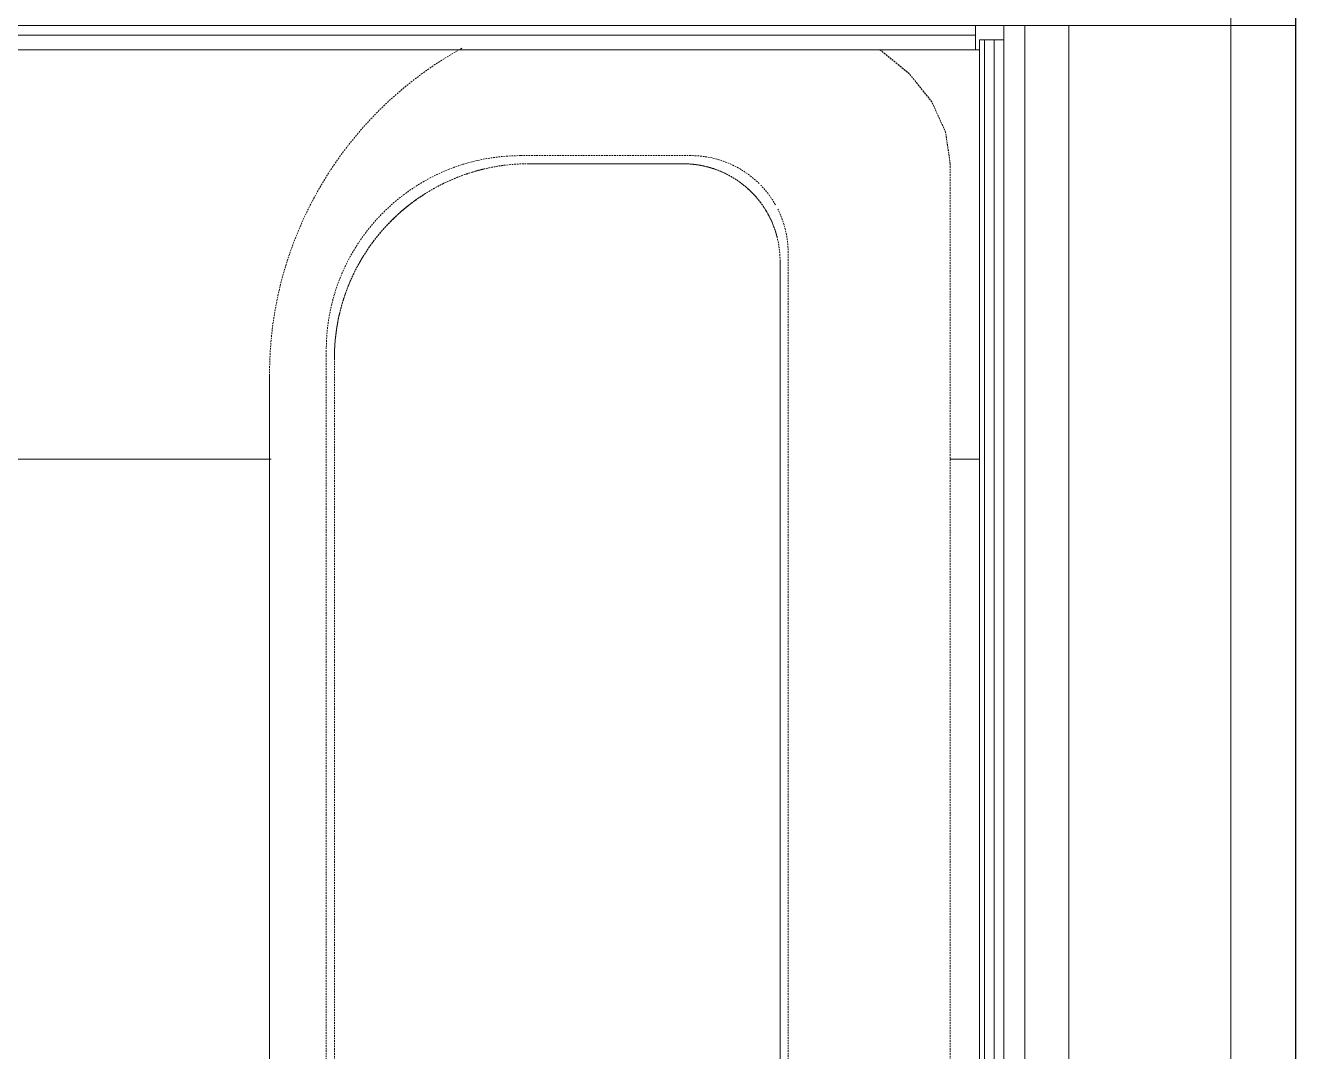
# Model space of a CAD drawing. Header units: millimetres. Extents: x -10915 to 62537, y -37640 to 44223.
# Drawn here: x 40801 to 41585, y 15252 to 15885 of the extents above; entities that cross this region are included whole.
import ezdxf

# ---------------------------------------------------------------- set-up
doc = ezdxf.new("R2010")
doc.units = ezdxf.units.MM
doc.linetypes.add('200_ШТРИХ_ш1п0_6_', pattern=[1.6, 1, -0.6])
for name, color, linetype, lineweight in [('Перекрытие', 7, 'Continuous', 18), ('Перекрытие штриховка', 7, 'Continuous', 18), ('Сантехника', 7, 'Continuous', 18), ('Стены внутренние', 7, 'Continuous', 18), ('Стены несущие', 7, 'Continuous', 30), ('Стены отделка', 7, 'Continuous', 30), ('Стены штриховка', 7, 'Continuous', 9)]:
    doc.layers.add(name, color=color, linetype=linetype, lineweight=lineweight)

# ---------------------------------------------------------------- blocks, each defined once
blk = doc.blocks.new('ADSK_Умывальник с 3 смесителемями - Умывальник 2-6172343-План полов 4-го этажа')
at = {"layer": 'Сантехника', "linetype": '200_ШТРИХ_ш1п0_6_'}
for p, q in [((1112.5, 0), (-1112.5, 0)), ((-1052.5, -105), (-527.38, -105)), ((-1112.5, -260), (-1112.5, -165)), ((992.5, -380), (-992.5, -380)), ((-982.5, -420), (982.5, -420))]:
    blk.add_line(p, q, dxfattribs=at)
at = {"layer": 'Сантехника', "color": 251, "linetype": '200_ШТРИХ_ш1п0_6_', "true_color": 0x666666}
for p, q in [((-1112.5, 0), (1112.5, 0)), ((-964.58, -100), (-1057.5, -100)), ((-527.81, -100), (-964.49, -100)), ((-527.38, -105), (-1052.5, -105)), ((-1052.5, -105), (-527.38, -105)), ((-1117.5, -160), (-1117.5, -265)), ((-1112.5, -165), (-1112.5, -260)), ((-1112.5, -260), (-1112.5, -165)), ((-992.5, -380), (992.5, -380)), ((992.5, -380), (-992.5, -380)), ((-997.5, -385), (997.5, -385)), ((982.5, -420), (-982.5, -420))]:
    blk.add_line(p, q, dxfattribs=at)
at = {"layer": 'Сантехника', "linetype": '200_ШТРИХ_ш1п0_6_', "flags": 128}
blk.add_lwpolyline([(-1112.5, 0), (-1132.01, -2.88), (-1150.77, -11.42), (-1168.06, -25.28), (-1182.87, -43.43)], dxfattribs=at)
at = {"layer": 'Сантехника', "color": 251, "linetype": '200_ШТРИХ_ш1п0_6_', "true_color": 0x666666, "flags": 128}
blk.add_lwpolyline([(-1182.87, -43.43), (-1168.06, -25.28), (-1150.77, -11.42), (-1132.01, -2.88), (-1112.5, 0)], dxfattribs=at)
at = {"layer": 'Сантехника', "color": 251, "linetype": '200_ШТРИХ_ш1п0_6_', "true_color": 0x666666}
for centre, radius, start, end in [((-1057.5, -160), 60, 90, 116.70918), ((-1052.5, -165), 60, 90, 180), ((-1057.5, -160), 60, 119.70781, 134.04451), ((-1052.5, -165), 60, 108.5633, 118.10493), ((-1052.5, -165), 60, 90, 102.85714), ((-1052.5, -165), 60, 123.41527, 132.25371), ((-1057.5, -160), 60, 135.39581, 180), ((-1052.5, -165), 60, 137.73881, 146.57593), ((-1052.5, -165), 60, 151.88824, 161.42318), ((-1052.5, -165), 60, 165.96076, 180), ((-997.5, -265), 120, 180, 269.58633), ((-992.5, -260), 120, 180, 196.00703), ((-992.5, -260), 120, 180, 193.50446), ((-992.5, -260), 120, 195.99255, 209.00435), ((-992.5, -260), 120, 196.01285, 253.98957), ((-982.5, -190), 230, 208.94331, 270), ((-992.5, -260), 120, 211.49118, 224.99651), ((-992.5, -260), 120, 225, 238.50165), ((-992.5, -260), 120, 240.9904, 254.0028), ((-992.5, -260), 120, 253.99491, 270), ((-992.5, -260), 120, 256.48891, 270)]:
    blk.add_arc(centre, radius, start, end, dxfattribs=at)
at = {"layer": 'Сантехника', "linetype": '200_ШТРИХ_ш1п0_6_'}
for centre, radius, start, end in [((-1052.5, -165), 60, 90, 180), ((-1052.5, -165), 60, 104.03293, 108.5633), ((-1052.5, -165), 60, 118.10493, 123.41527), ((-1052.5, -165), 60, 132.25371, 137.73881), ((-1052.5, -165), 60, 146.57593, 151.88824), ((-1052.5, -165), 60, 161.42318, 165.96076), ((-992.5, -260), 120, 180, 270), ((-992.5, -260), 120, 193.50446, 195.99255), ((-982.5, -190), 230, 208.94331, 270), ((-992.5, -260), 120, 209.00435, 211.49118), ((-992.5, -260), 120, 238.50165, 240.9904), ((-992.5, -260), 120, 254.0028, 256.48891)]:
    blk.add_arc(centre, radius, start, end, dxfattribs=at)

msp = doc.modelspace()

# ---------------------------------------------------------------- hatches: boundary and pattern name
at = {"layer": 'Перекрытие штриховка', "lineweight": 9, "true_color": 0x787878}
h = msp.add_hatch(dxfattribs=at)
h.set_pattern_fill('FP_36', color=8, style=0, pattern_type=2)
h.set_pattern_definition([(270, (38994.77, 15616.94), (600, 4e-14), []), (0, (38994.77, 15616.94), (0, 600), [])])
h.paths.add_polyline_path([(39004.343, 12141.937), (39049.809, 12141.937), (38934.195, 12208.687), (38937.445, 12214.316), (38947.474, 12208.687), (38961.113, 12231.828), (38970.863, 12226.198), (38974.113, 12231.828), (39129.809, 12141.937), (39885, 12141.937), (39885, 12211.937), (39835.565, 12211.937), (39835.565, 12218.437), (39819.065, 12218.437), (39819.065, 12245.437), (39807.565, 12245.437), (39807.565, 12251.937), (39885, 12251.937), (39885, 12581.937), (39894.565, 12581.937), (39894.565, 12634.937), (40194.768, 12634.937), (40194.768, 13450.174), (41390, 13450.174), (41390, 15869.898), (41328.422, 15869.898), (41346.622, 15855.115), (41360.962, 15836.774), (41369.019, 15819.067), (41371.901, 15799.557), (41371.901, 13574.557), (41369.019, 13555.048), (41360.483, 13536.289), (41346.622, 13519), (41327.967, 13503.847), (41302.641, 13490.486), (41279.304, 13482.17), (41251.165, 13476.479), (41206.901, 13474.557), (41181.901, 13474.557), (41130.721, 13480.324), (41080.843, 13498.13), (41038.499, 13524.736), (41002.08, 13561.155), (40974.678, 13604.764), (40957.668, 13653.378), (40951.901, 13704.557), (40953.028, 15679.557), (40957.668, 15720.737), (40974.678, 15769.351), (41002.08, 15812.96), (41038.499, 15849.379), (41071.156, 15869.898), (39910, 15869.898), (39910, 16104.898), (38622.928, 16097.398), (38663.91, 12634.937), (38864.565, 12634.937), (38864.565, 12581.937), (38875, 12581.727), (38875, 12251.937), (38951.565, 12251.937), (38951.565, 12245.437), (38940.065, 12245.437), (38940.065, 12218.437), (38923.565, 12218.437), (38923.565, 12211.937), (38875, 12211.937), (38875, 12141.937), (38989.187, 12141.937)])
h.paths.add_polyline_path([(38631.34, 12581.937), (38651.341, 12581.937), (38651.341, 12601.937), (38647.411, 12601.937), (38647.411, 12618.437), (38630.912, 12618.242), (38631.212, 12592.833)])

# ---------------------------------------------------------------- linework, layer by layer
at = {"layer": 'Перекрытие'}
msp.add_line((41387.5, 15869.898), (41390, 15869.898), dxfattribs=at)
at = {"layer": 'Стены внутренние'}
for p, q in [((41390, 13445.174), (41390, 15875.898)), ((41390, 15875.898), (41393, 15875.898))]:
    msp.add_line(p, q, dxfattribs=at)
at = {"layer": 'Стены несущие'}
msp.add_line((41585, 20061.318), (41585, 12581.937), dxfattribs=at)
at = {"layer": 'Стены отделка', "lineweight": 9}
for p, q in [((41545, 12581.937), (41545, 20061.318)), ((39925, 15884.898), (41585, 15884.898)), ((41387.5, 15869.898), (41387.5, 15884.898)), ((41405, 15884.898), (41405, 13435.174)), ((41445, 13435.174), (41445, 15884.898)), ((41405, 15875.898), (41393, 15875.898)), ((41393, 15875.898), (41393, 13444.174)), ((39910, 15869.898), (41387.5, 15869.898))]:
    msp.add_line(p, q, dxfattribs=at)
at = {"layer": 'Стены штриховка'}
for p, q in [((39919, 15878.898), (41387.5, 15878.898)), ((41418, 13435.174), (41418, 15884.898)), ((41399, 15875.898), (41399, 13444.174))]:
    msp.add_line(p, q, dxfattribs=at)

# ---------------------------------------------------------------- block references
at = {"layer": 'Сантехника', "color": 254, "linetype": '200_ШТРИХ_ш1п0_6_', "true_color": 0xdddddd, "rotation": 269.9999999999992}
msp.add_blockref('ADSK_Умывальник с 3 смесителемями - Умывальник 2-6172343-План полов 4-го этажа', (41371.901, 14687.057), dxfattribs=at)

doc.saveas('drawing.dxf')
